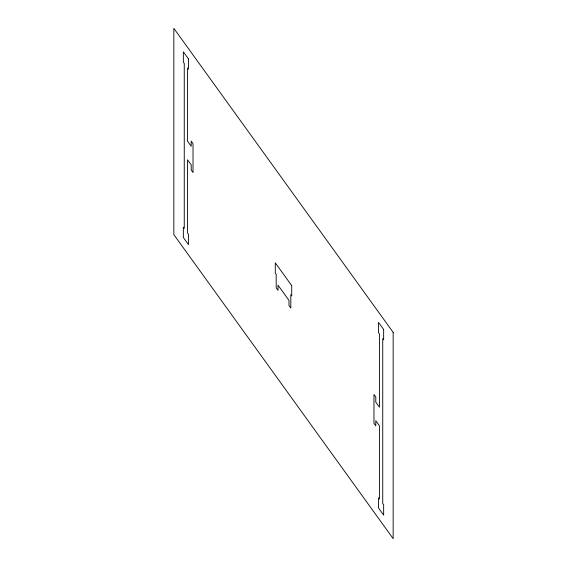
<?xml version="1.0" encoding="UTF-8"?>
<svg xmlns="http://www.w3.org/2000/svg" width="567" height="567" viewBox="0 0 567 567"><rect width="100%" height="100%" fill="white"/><g stroke="black" fill="none" stroke-linecap="round" stroke-linejoin="round"><path stroke-width="0.85" d="M393.158 332.361L173.842 28.35L173.842 234.639L393.158 538.65L393.158 332.361M188.464 58.933L183.347 51.838L183.347 62.15L184.261 63.419L184.261 228.451L183.347 227.183L183.347 237.502L188.464 244.597L188.464 234.277L187.549 233.016L187.549 159.781L191.207 164.848L191.207 170.001L193.028 172.538L193.028 143.657L191.207 141.119L191.207 146.279L187.549 141.211L187.549 67.976L188.464 69.245L188.464 58.933M383.653 329.498L378.536 322.403L378.536 332.723L379.451 333.984L379.451 407.219L375.793 402.152L375.793 396.999L373.972 394.462L373.972 423.343L375.793 425.881L375.793 420.721L379.451 425.789L379.451 499.024L378.536 497.755L378.536 508.067L383.653 515.162L383.653 504.85L382.739 503.581L382.739 338.549L383.653 339.817L383.653 329.498M291.721 285.619L275.279 262.819L275.279 273.131L276.193 274.4L276.193 287.809L278.014 290.339L278.014 285.18L288.986 300.382L288.986 305.542L290.807 308.072L290.807 294.663L291.721 295.931L291.721 285.619"/></g></svg>
